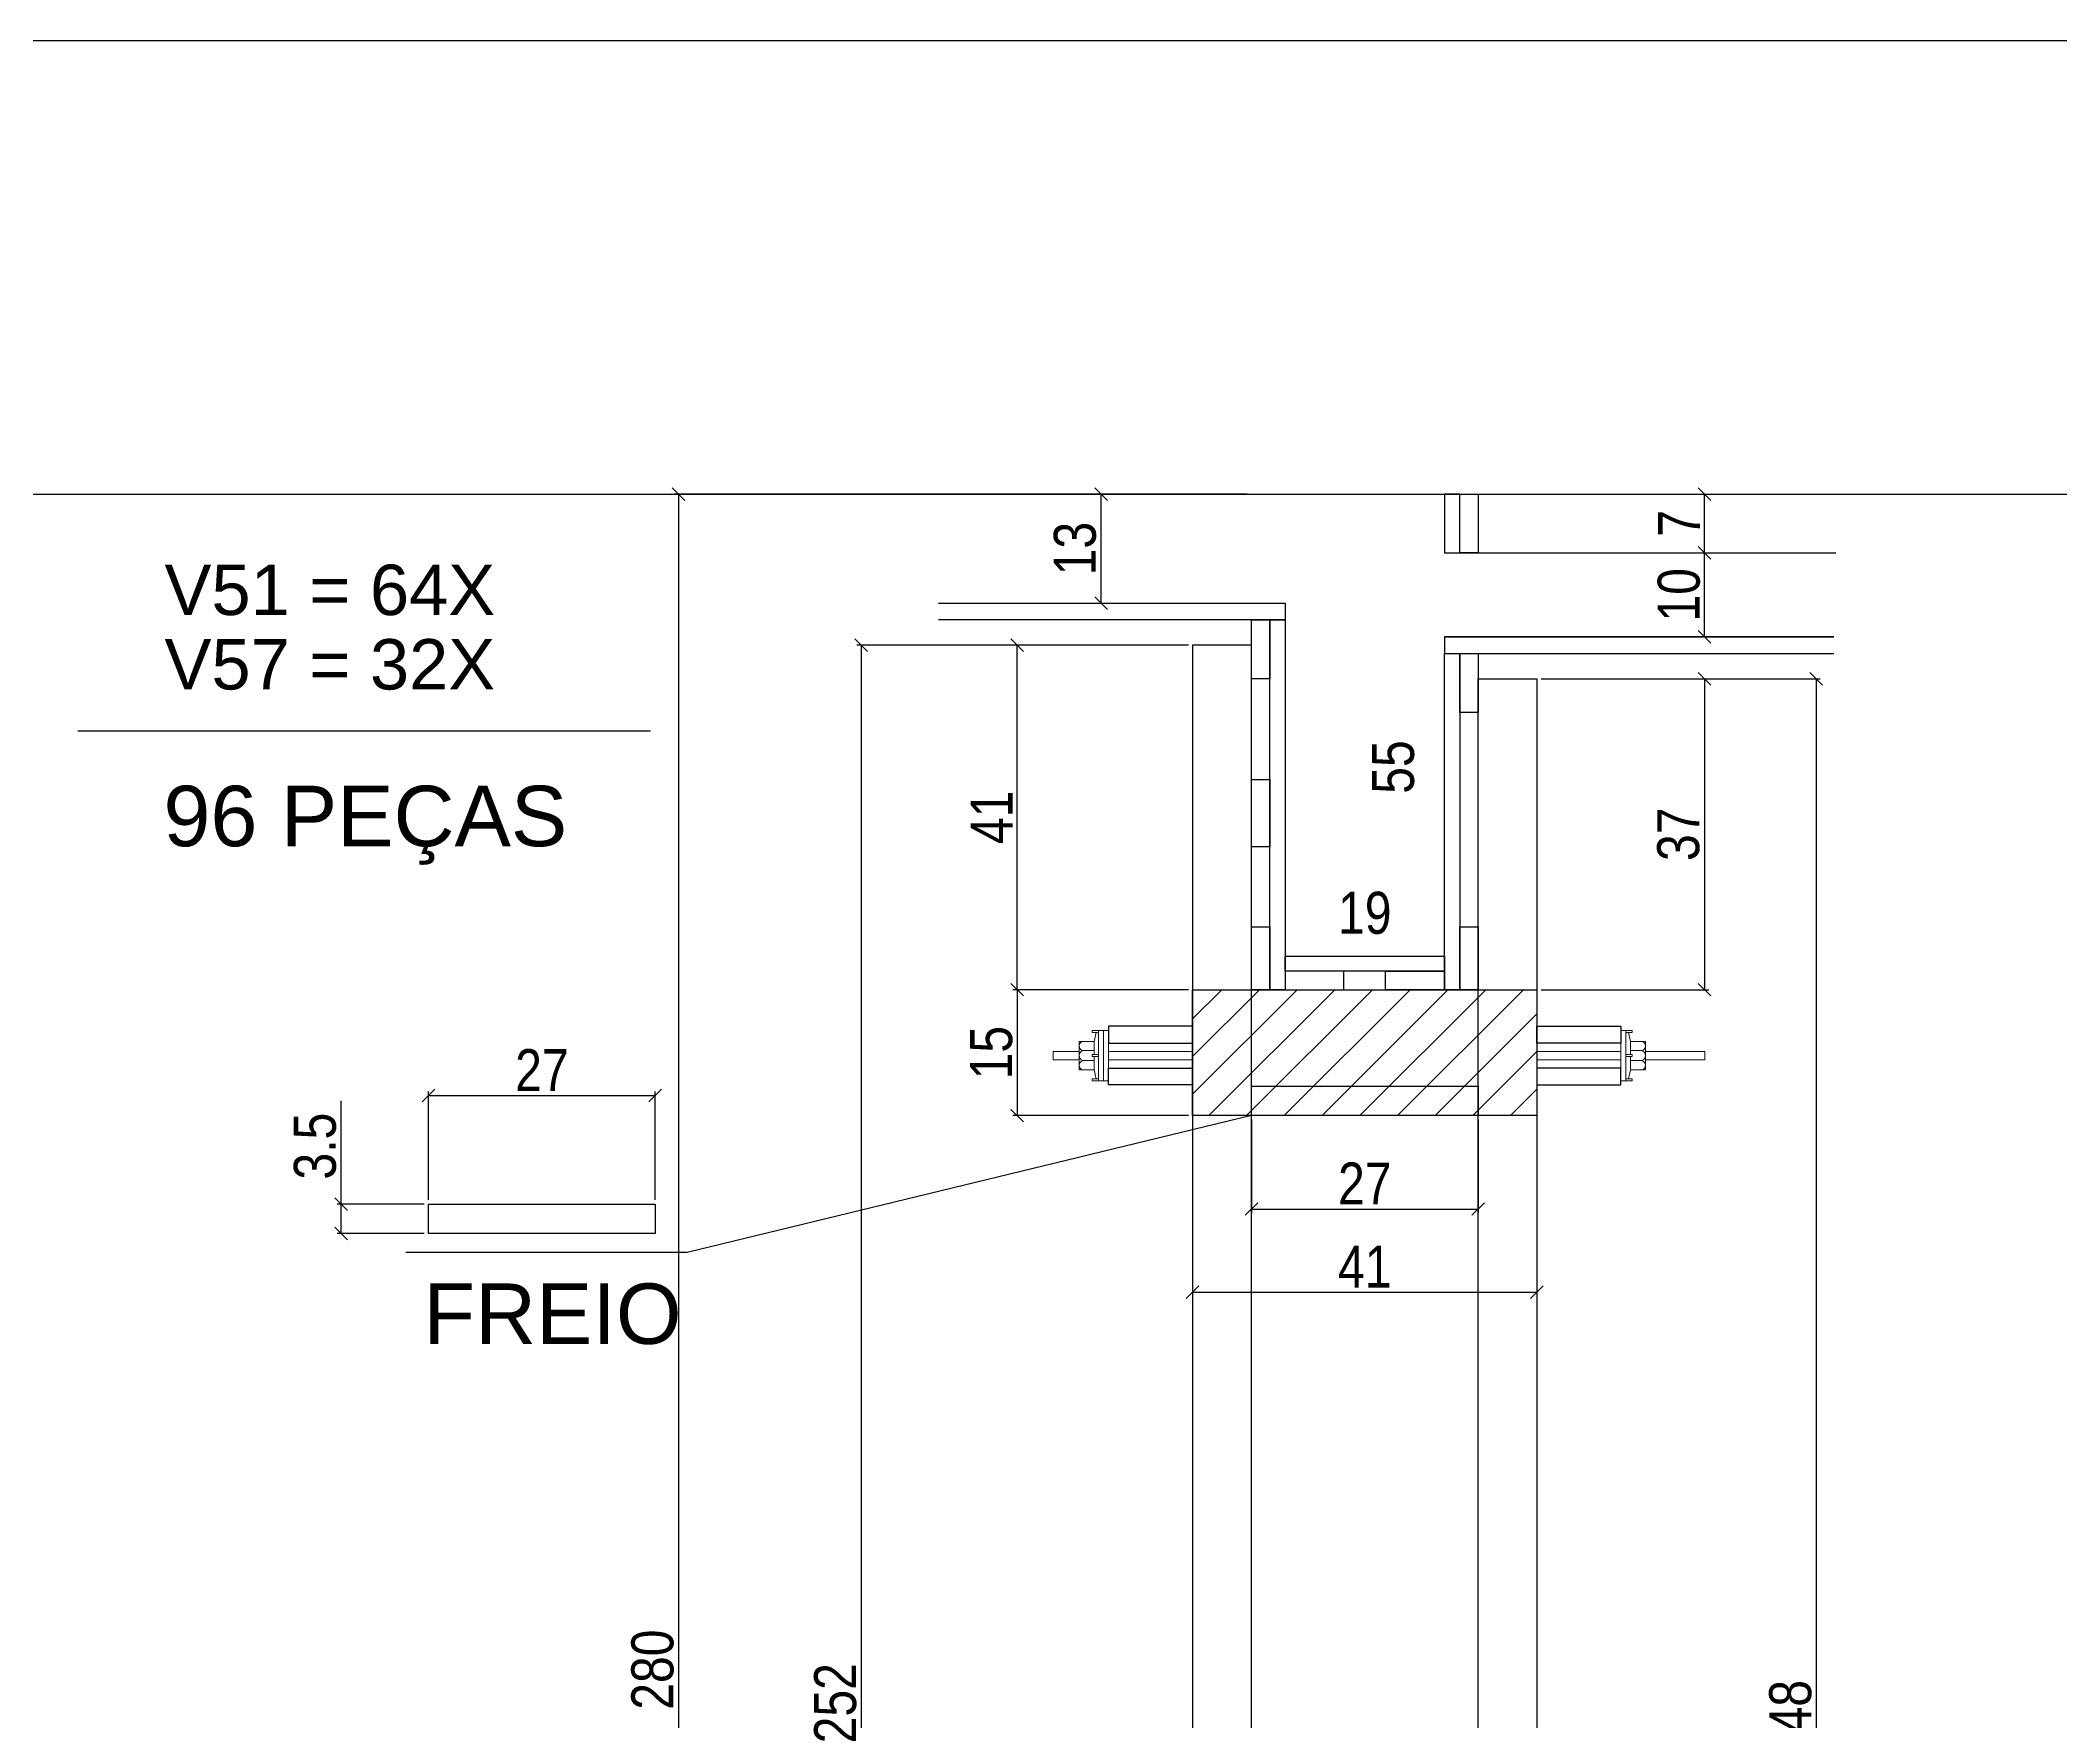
# Model space of a CAD drawing. Header units: millimetres. Extents: x 3247 to 10920, y 704 to 3817.
# Drawn here: x 4254.6 to 4735.5, y 3417.1 to 3817.3 of the extents above; entities that cross this region are included whole.
import ezdxf

# ---------------------------------------------------------------- set-up
doc = ezdxf.new("R2010")
doc.units = ezdxf.units.MM
for name, color, linetype in [('1', 1, 'Continuous'), ('COTA', 241, 'Continuous'), ('GARFOS OK', 3, 'Continuous'), ('Painéis', 200, 'Continuous'), ('Resinado', 41, 'Continuous'), ('SARR_3.5x7', 81, 'Continuous'), ('SARR_7x7', 40, 'Continuous'), ('TIRAS REESCORAMENTO', 252, 'Continuous'), ('VIGAS', 3, 'Continuous')]:
    doc.layers.add(name, color=color, linetype=linetype)
doc.layers.add('BARRA_ANCORAGEM', color=1, linetype='Continuous', lineweight=15)
doc.styles.add('COTA TECNICA 2X', font='techl___.ttf', dxfattribs={"height": 10})
doc.styles.add('R80-50', font='arial.ttf', dxfattribs={"height": 10})
doc.dimstyles.new('SECAO', dxfattribs={"dimscale": 0.333333, "dimtxt": 5, "dimasz": 9, "dimexe": 3, "dimexo": 3, "dimgap": 3, "dimtad": 1, "dimdec": 1, "dimlfac": 0.5, "dimzin": 12, "dimdsep": 46, "dimtxsty": 'COTA TECNICA 2X', "dimblk1": 'OBLIQUE', "dimblk2": 'OBLIQUE', "dimsah": 1, "dimcen": 0.9, "dimclrd": 4, "dimclre": 4, "dimclrt": 240, "dimadec": 1, "dimazin": 3, "dimtfac": 1, "dimtdec": 1, "dimtmove": 0, "dimatfit": 3, "dimfxl": 1, "dimtolj": 1, "dimtzin": 12, "dimarcsym": 0})

# ---------------------------------------------------------------- blocks, each defined once
blk = doc.blocks.new('_Oblique')
at = {"layer": '1', "color": 0, "lineweight": -2}
blk.add_line((-0.5, -0.5), (0.5, 0.5), dxfattribs=at)
blk = doc.blocks.new('*D75')
at = {"layer": 'COTA', "color": 4, "lineweight": -2, "transparency": 16777216}
for p, q in [((4528.04, 3673.22), (4449.08, 3673.22)), ((4450.08, 3673.22), (4450.08, 3169.22)), ((4528.04, 3169.22), (4449.08, 3169.22))]:
    blk.add_line(p, q, dxfattribs=at)
at = {"layer": 'Defpoints', "color": 0, "transparency": 16777216}
for p in [(4529.04, 3673.22), (4450.08, 3169.22), (4529.04, 3169.22)]:
    blk.add_point(p, dxfattribs=at)
at = {"layer": 'COTA', "color": 4, "lineweight": -2, "transparency": 16777216, "xscale": 3, "yscale": 3, "zscale": 3}
for p, rotation in [((4450.08, 3673.22), 90), ((4450.08, 3169.22), 270)]:
    blk.add_blockref('_Oblique', p, dxfattribs=dict(at, rotation=rotation))
at = {"layer": 'COTA', "color": 240, "transparency": 16777216, "insert": (4443.97, 3421.22), "char_height": 10, "attachment_point": 5, "rotation": 90, "style": 'COTA TECNICA 2X'}
blk.add_mtext('\\A1;252', dxfattribs=at)
blk = doc.blocks.new('*D81')
at = {"layer": 'COTA', "color": 4, "lineweight": -2, "transparency": 16777216}
for p, q in [((4528.04, 3673.22), (4486.24, 3673.22)), ((4487.24, 3591.17), (4487.24, 3673.22)), ((4528.04, 3591.17), (4486.24, 3591.17))]:
    blk.add_line(p, q, dxfattribs=at)
at = {"layer": 'Defpoints', "color": 0, "transparency": 16777216}
for p in [(4487.24, 3673.22), (4529.04, 3673.22), (4529.04, 3591.17)]:
    blk.add_point(p, dxfattribs=at)
at = {"layer": 'COTA', "color": 4, "lineweight": -2, "transparency": 16777216, "xscale": 3, "yscale": 3, "zscale": 3}
for p, rotation in [((4487.24, 3673.22), 90), ((4487.24, 3591.17), 270)]:
    blk.add_blockref('_Oblique', p, dxfattribs=dict(at, rotation=rotation))
at = {"layer": 'COTA', "color": 240, "transparency": 16777216, "insert": (4481.17, 3632.2), "char_height": 10, "attachment_point": 5, "rotation": 90, "style": 'COTA TECNICA 2X'}
blk.add_mtext('\\A1;41', dxfattribs=at)
blk = doc.blocks.new('*D82')
at = {"layer": 'COTA', "color": 4, "lineweight": -2, "transparency": 16777216}
for p, q in [((4612.04, 3665.2), (4651.97, 3665.2)), ((4650.97, 3665.2), (4650.97, 3591.17)), ((4612.04, 3591.17), (4651.97, 3591.17))]:
    blk.add_line(p, q, dxfattribs=at)
at = {"layer": 'Defpoints', "color": 0, "transparency": 16777216}
for p in [(4611.04, 3665.2), (4611.04, 3591.17), (4650.97, 3591.17)]:
    blk.add_point(p, dxfattribs=at)
at = {"layer": 'COTA', "color": 4, "lineweight": -2, "transparency": 16777216, "xscale": 3, "yscale": 3, "zscale": 3}
for p, rotation in [((4650.97, 3665.2), 90), ((4650.97, 3591.17), 270)]:
    blk.add_blockref('_Oblique', p, dxfattribs=dict(at, rotation=rotation))
at = {"layer": 'COTA', "color": 240, "transparency": 16777216, "insert": (4644.75, 3628.19), "char_height": 10, "attachment_point": 5, "rotation": 90, "style": 'COTA TECNICA 2X'}
blk.add_mtext('\\A1;37', dxfattribs=at)
blk = doc.blocks.new('*D83')
at = {"layer": 'COTA', "color": 4, "lineweight": -2, "transparency": 16777216}
for p, q in [((4542.04, 3709.22), (4405.58, 3709.22)), ((4406.58, 3709.22), (4406.58, 3149.22)), ((4528.04, 3149.22), (4405.58, 3149.22))]:
    blk.add_line(p, q, dxfattribs=at)
at = {"layer": 'Defpoints', "color": 0, "transparency": 16777216}
for p in [(4543.04, 3709.22), (4406.58, 3149.22), (4529.04, 3149.22)]:
    blk.add_point(p, dxfattribs=at)
at = {"layer": 'COTA', "color": 4, "lineweight": -2, "transparency": 16777216, "xscale": 3, "yscale": 3, "zscale": 3}
for p, rotation in [((4406.58, 3709.22), 90), ((4406.58, 3149.22), 270)]:
    blk.add_blockref('_Oblique', p, dxfattribs=dict(at, rotation=rotation))
at = {"layer": 'COTA', "color": 240, "transparency": 16777216, "insert": (4400.45, 3429.22), "char_height": 10, "attachment_point": 5, "rotation": 90, "style": 'COTA TECNICA 2X'}
blk.add_mtext('\\A1;280', dxfattribs=at)
blk = doc.blocks.new('*D85')
at = {"layer": 'Defpoints', "color": 0, "transparency": 16777216}
for p in [(4576.08, 3709.22), (4582.93, 3709.22), (4576.08, 3599.17)]:
    blk.add_point(p, dxfattribs=at)
at = {"layer": 'COTA', "color": 240, "transparency": 16777216, "insert": (4576.82, 3644.2), "char_height": 10, "attachment_point": 5, "rotation": 90, "style": 'COTA TECNICA 2X'}
blk.add_mtext('\\A1;55', dxfattribs=at)
blk = doc.blocks.new('*D86')
at = {"layer": 'Defpoints', "color": 0, "transparency": 16777216}
for p in [(4551.04, 3603.33), (4589.04, 3603.33), (4589.04, 3603.33)]:
    blk.add_point(p, dxfattribs=at)
at = {"layer": 'COTA', "color": 240, "transparency": 16777216, "insert": (4570.04, 3609.42), "char_height": 10, "attachment_point": 5, "style": 'COTA TECNICA 2X'}
blk.add_mtext('\\A1;19', dxfattribs=at)
blk = doc.blocks.new('*D88')
at = {"layer": 'COTA', "color": 4, "lineweight": -2, "transparency": 16777216}
for p, q in [((4638.64, 3695.22), (4651.97, 3695.22)), ((4650.97, 3675.22), (4650.97, 3695.22)), ((4638.64, 3675.22), (4651.97, 3675.22))]:
    blk.add_line(p, q, dxfattribs=at)
at = {"layer": 'Defpoints', "color": 0, "transparency": 16777216}
for p in [(4637.64, 3695.22), (4650.97, 3695.22), (4637.64, 3675.22)]:
    blk.add_point(p, dxfattribs=at)
at = {"layer": 'COTA', "color": 4, "lineweight": -2, "transparency": 16777216, "xscale": 3, "yscale": 3, "zscale": 3}
for p, rotation in [((4650.97, 3695.22), 90), ((4650.97, 3675.22), 270)]:
    blk.add_blockref('_Oblique', p, dxfattribs=dict(at, rotation=rotation))
at = {"layer": 'COTA', "color": 240, "transparency": 16777216, "insert": (4644.87, 3685.22), "char_height": 10, "attachment_point": 5, "rotation": 90, "style": 'COTA TECNICA 2X'}
blk.add_mtext('\\A1;10', dxfattribs=at)
blk = doc.blocks.new('*D89')
at = {"layer": 'COTA', "color": 4, "lineweight": -2, "transparency": 16777216}
for p, q in [((4613.04, 3665.2), (4678.51, 3665.2)), ((4677.51, 3665.2), (4677.51, 3169.22)), ((4613.04, 3169.22), (4678.51, 3169.22))]:
    blk.add_line(p, q, dxfattribs=at)
at = {"layer": 'Defpoints', "color": 0, "transparency": 16777216}
for p in [(4612.04, 3665.2), (4612.04, 3169.22), (4677.51, 3169.22)]:
    blk.add_point(p, dxfattribs=at)
at = {"layer": 'COTA', "color": 4, "lineweight": -2, "transparency": 16777216, "xscale": 3, "yscale": 3, "zscale": 3}
for p, rotation in [((4677.51, 3665.2), 90), ((4677.51, 3169.22), 270)]:
    blk.add_blockref('_Oblique', p, dxfattribs=dict(at, rotation=rotation))
at = {"layer": 'COTA', "color": 240, "transparency": 16777216, "insert": (4671.42, 3417.21), "char_height": 10, "attachment_point": 5, "rotation": 90, "style": 'COTA TECNICA 2X'}
blk.add_mtext('\\A1;248', dxfattribs=at)
blk = doc.blocks.new('*D8')
at = {"layer": 'COTA', "color": 4, "lineweight": -2, "transparency": 16777216}
for p, q in [((4507.27, 3683.22), (4507.27, 3709.22)), ((4508.27, 3709.22), (4508.27, 3709.22)), ((4508.27, 3683.22), (4508.27, 3683.22))]:
    blk.add_line(p, q, dxfattribs=at)
at = {"layer": 'Defpoints', "color": 0, "transparency": 16777216}
for p in [(4507.27, 3709.22), (4507.27, 3709.22), (4507.27, 3683.22)]:
    blk.add_point(p, dxfattribs=at)
at = {"layer": 'COTA', "color": 4, "lineweight": -2, "transparency": 16777216, "xscale": 3, "yscale": 3, "zscale": 3}
for p, rotation in [((4507.27, 3709.22), 90), ((4507.27, 3683.22), 270)]:
    blk.add_blockref('_Oblique', p, dxfattribs=dict(at, rotation=rotation))
at = {"layer": 'COTA', "color": 240, "transparency": 16777216, "insert": (4501.05, 3696.22), "char_height": 10, "attachment_point": 5, "rotation": 90, "style": 'COTA TECNICA 2X'}
blk.add_mtext('\\A1;13', dxfattribs=at)
blk = doc.blocks.new('A$C51C4441F')
at = {"layer": 'BARRA_ANCORAGEM'}
for p, q in [((-2.25, 3.4), (-1.79, 5.5)), ((-2.25, 3.4), (-5.81, 3.39)), ((-5.81, 3.39), (-5.81, -3.39)), ((-2.25, 1.2), (-5.02, 1.2)), ((-2.25, 3.4), (-2.25, 3.4)), ((-2.25, 3.4), (-2.25, 0.25)), ((-2.25, -3.4), (-5.81, -3.39)), ((-2.25, -1.2), (-5.02, -1.2)), ((-2.25, -0.25), (-2.25, -3.4)), ((-2.25, -3.4), (-1.79, -5.5))]:
    blk.add_line(p, q, dxfattribs=at)
for points in [[(-2.7, 6), (-1.2, 6), (-1.2, 5.5), (-2.7, 5.5)], [(-1.2, -6), (0, -6), (0, 6), (-1.2, 6)], [(-2.7, 0.25), (-1.2, 0.25), (-1.2, -0.25), (-2.7, -0.25)], [(-2.7, -6), (-1.2, -6), (-1.2, -5.5), (-2.7, -5.5)]]:
    blk.add_lwpolyline(points, close=True, dxfattribs=at)
for centre, radius, start, end in [((-4.66, 2.3), 1.15, 107.7845, 252.2718), ((-4.52, 0), 1.3, 112.648, 247.4083), ((-4.66, -2.3), 1.15, 107.7845, 252.2718)]:
    blk.add_arc(centre, radius, start, end, dxfattribs=at)
blk = doc.blocks.new('*D122')
at = {"layer": 'COTA', "color": 4, "lineweight": -2, "transparency": 16777216}
for p, q in [((4326.29, 3540.1), (4326.29, 3564.71)), ((4346.07, 3540.1), (4325.29, 3540.1)), ((4326.29, 3533.1), (4326.29, 3540.1)), ((4346.07, 3533.1), (4325.29, 3533.1))]:
    blk.add_line(p, q, dxfattribs=at)
at = {"layer": 'Defpoints', "color": 0, "transparency": 16777216}
for p in [(4326.29, 3540.1), (4347.07, 3540.1), (4347.07, 3533.1)]:
    blk.add_point(p, dxfattribs=at)
at = {"layer": 'COTA', "color": 4, "lineweight": -2, "transparency": 16777216, "xscale": 3, "yscale": 3, "zscale": 3}
for p, rotation in [((4326.29, 3540.1), 90), ((4326.29, 3533.1), 270)]:
    blk.add_blockref('_Oblique', p, dxfattribs=dict(at, rotation=rotation))
at = {"layer": 'COTA', "color": 240, "transparency": 16777216, "insert": (4320.07, 3553.91), "char_height": 10, "attachment_point": 5, "rotation": 90, "style": 'COTA TECNICA 2X'}
blk.add_mtext('\\A1;3.5', dxfattribs=at)
blk = doc.blocks.new('*D426')
at = {"layer": 'COTA', "color": 4, "lineweight": -2, "transparency": 16777216}
for p, q in [((4347.07, 3541.1), (4347.07, 3566.94)), ((4347.07, 3565.94), (4401.07, 3565.94)), ((4401.07, 3541.1), (4401.07, 3566.94))]:
    blk.add_line(p, q, dxfattribs=at)
at = {"layer": 'Defpoints', "color": 0, "transparency": 16777216}
for p in [(4401.07, 3565.94), (4347.07, 3540.1), (4401.07, 3540.1)]:
    blk.add_point(p, dxfattribs=at)
at = {"layer": 'COTA', "color": 4, "lineweight": -2, "transparency": 16777216, "xscale": 3, "yscale": 3, "zscale": 3, "rotation": 180}
blk.add_blockref('_Oblique', (4347.07, 3565.94), dxfattribs=at)
at = {"layer": 'COTA', "color": 4, "lineweight": -2, "transparency": 16777216, "xscale": 3, "yscale": 3, "zscale": 3}
blk.add_blockref('_Oblique', (4401.07, 3565.94), dxfattribs=at)
at = {"layer": 'COTA', "color": 240, "transparency": 16777216, "insert": (4374.07, 3572.01), "char_height": 10, "attachment_point": 5, "style": 'COTA TECNICA 2X'}
blk.add_mtext('\\A1;27', dxfattribs=at)
blk = doc.blocks.new('*D433')
at = {"layer": 'COTA', "color": 4, "lineweight": -2, "transparency": 16777216}
for p, q in [((4528.04, 3591.17), (4486.24, 3591.17)), ((4487.24, 3591.17), (4487.24, 3561.17)), ((4528.04, 3561.17), (4486.24, 3561.17))]:
    blk.add_line(p, q, dxfattribs=at)
at = {"layer": 'Defpoints', "color": 0, "transparency": 16777216}
for p in [(4529.04, 3591.17), (4487.24, 3561.17), (4529.04, 3561.17)]:
    blk.add_point(p, dxfattribs=at)
at = {"layer": 'COTA', "color": 4, "lineweight": -2, "transparency": 16777216, "xscale": 3, "yscale": 3, "zscale": 3}
for p, rotation in [((4487.24, 3591.17), 90), ((4487.24, 3561.17), 270)]:
    blk.add_blockref('_Oblique', p, dxfattribs=dict(at, rotation=rotation))
at = {"layer": 'COTA', "color": 240, "transparency": 16777216, "insert": (4481.13, 3576.17), "char_height": 10, "attachment_point": 5, "rotation": 90, "style": 'COTA TECNICA 2X'}
blk.add_mtext('\\A1;15', dxfattribs=at)
blk = doc.blocks.new('*D434')
at = {"layer": 'COTA', "color": 4, "lineweight": -2, "transparency": 16777216}
for p, q in [((4543.04, 3560.17), (4543.04, 3537.93)), ((4597.04, 3560.17), (4597.04, 3537.93)), ((4543.04, 3538.93), (4597.04, 3538.93))]:
    blk.add_line(p, q, dxfattribs=at)
at = {"layer": 'Defpoints', "color": 0, "transparency": 16777216}
for p in [(4543.04, 3561.17), (4597.04, 3561.17), (4597.04, 3538.93)]:
    blk.add_point(p, dxfattribs=at)
at = {"layer": 'COTA', "color": 4, "lineweight": -2, "transparency": 16777216, "xscale": 3, "yscale": 3, "zscale": 3, "rotation": 180}
blk.add_blockref('_Oblique', (4543.04, 3538.93), dxfattribs=at)
at = {"layer": 'COTA', "color": 4, "lineweight": -2, "transparency": 16777216, "xscale": 3, "yscale": 3, "zscale": 3}
blk.add_blockref('_Oblique', (4597.04, 3538.93), dxfattribs=at)
at = {"layer": 'COTA', "color": 240, "transparency": 16777216, "insert": (4570.04, 3545.01), "char_height": 10, "attachment_point": 5, "style": 'COTA TECNICA 2X'}
blk.add_mtext('\\A1;27', dxfattribs=at)
blk = doc.blocks.new('*D435')
at = {"layer": 'COTA', "color": 4, "lineweight": -2, "transparency": 16777216}
for p, q in [((4529.04, 3560.17), (4529.04, 3518.14)), ((4611.04, 3560.17), (4611.04, 3518.14)), ((4529.04, 3519.14), (4611.04, 3519.14))]:
    blk.add_line(p, q, dxfattribs=at)
at = {"layer": 'Defpoints', "color": 0, "transparency": 16777216}
for p in [(4529.04, 3561.17), (4611.04, 3561.17), (4611.04, 3519.14)]:
    blk.add_point(p, dxfattribs=at)
at = {"layer": 'COTA', "color": 4, "lineweight": -2, "transparency": 16777216, "xscale": 3, "yscale": 3, "zscale": 3, "rotation": 180}
blk.add_blockref('_Oblique', (4529.04, 3519.14), dxfattribs=at)
at = {"layer": 'COTA', "color": 4, "lineweight": -2, "transparency": 16777216, "xscale": 3, "yscale": 3, "zscale": 3}
blk.add_blockref('_Oblique', (4611.04, 3519.14), dxfattribs=at)
at = {"layer": 'COTA', "color": 240, "transparency": 16777216, "insert": (4570.04, 3525.21), "char_height": 10, "attachment_point": 5, "style": 'COTA TECNICA 2X'}
blk.add_mtext('\\A1;41', dxfattribs=at)
blk = doc.blocks.new('*D499')
at = {"layer": 'COTA', "color": 4, "lineweight": -2, "transparency": 16777216}
for p, q in [((4598.04, 3709.22), (4651.97, 3709.22)), ((4650.97, 3695.22), (4650.97, 3709.22))]:
    blk.add_line(p, q, dxfattribs=at)
at = {"layer": 'Defpoints', "color": 0, "transparency": 16777216}
for p in [(4597.04, 3709.22), (4650.97, 3709.22), (4650.97, 3695.22)]:
    blk.add_point(p, dxfattribs=at)
at = {"layer": 'COTA', "color": 4, "lineweight": -2, "transparency": 16777216, "xscale": 3, "yscale": 3, "zscale": 3}
for p, rotation in [((4650.97, 3709.22), 90), ((4650.97, 3695.22), 270)]:
    blk.add_blockref('_Oblique', p, dxfattribs=dict(at, rotation=rotation))
at = {"layer": 'COTA', "color": 240, "transparency": 16777216, "insert": (4644.9, 3702.22), "char_height": 10, "attachment_point": 5, "rotation": 90, "style": 'COTA TECNICA 2X'}
blk.add_mtext('\\A1;7', dxfattribs=at)

msp = doc.modelspace()

# ---------------------------------------------------------------- hatches: boundary and pattern name
at = {"layer": 'COTA'}
h = msp.add_hatch(dxfattribs=at)
h.set_pattern_fill('ANSI31', color=256, scale=2, style=0)
h.set_pattern_definition([(45, (-20085.9114, -209705.893), (-4.49012806, 4.49012806), [])])
h.paths.add_polyline_path([(4611.04, 3561.17), (4611.04, 3591.17), (4529.04, 3591.17), (4529.04, 3561.17)])

# ---------------------------------------------------------------- linework, layer by layer
at = {"layer": 'BARRA_ANCORAGEM'}
for points in [[(4507.84, 3581.47), (4509.04, 3581.47), (4509.04, 3569.47), (4507.84, 3569.47)], [(4632.24, 3581.47), (4631.04, 3581.47), (4631.04, 3569.47), (4632.24, 3569.47)], [(4495.84, 3574.47), (4502.02, 3574.47), (4502.02, 3576.47), (4495.84, 3576.47)], [(4509.04, 3574.47), (4529.04, 3574.47), (4529.04, 3576.47), (4509.04, 3576.47)], [(4631.04, 3574.47), (4611.04, 3574.47), (4611.04, 3576.47), (4631.04, 3576.47)], [(4636.85, 3574.47), (4651.04, 3574.47), (4651.04, 3576.47), (4636.85, 3576.47)]]:
    msp.add_lwpolyline(points, close=True, dxfattribs=at)
at = {"layer": 'COTA', "color": 1}
msp.add_line((3246.75, 3709.22), (6743.22, 3709.22), dxfattribs=at)
at = {"layer": 'GARFOS OK', "color": 3}
for p, q in [((4543.04, 3561.17), (4408.68, 3528.57)), ((4408.68, 3528.57), (4341.66, 3528.57))]:
    msp.add_line(p, q, dxfattribs=at)
at = {"layer": 'Painéis'}
msp.add_lwpolyline([(4611.04, 3561.17), (4529.04, 3561.17), (4529.04, 3591.17), (4611.04, 3591.17)], close=True, dxfattribs=at)
at = {"layer": 'Resinado'}
msp.add_line((4589.04, 3675.22), (4681.7, 3675.22), dxfattribs=at)
at = {"layer": 'SARR_3.5x7', "linetype": 'Continuous'}
msp.add_lwpolyline([(4347.07, 3540.1), (4401.07, 3540.1), (4401.07, 3533.1), (4347.07, 3533.1)], close=True, dxfattribs=at)
at = {"layer": 'SARR_7x7', "linetype": 'Continuous'}
for points in [[(4529.04, 3169.22), (4543.04, 3169.22), (4543.04, 3673.22), (4529.04, 3673.22)], [(4611.04, 3169.22), (4597.04, 3169.22), (4597.04, 3665.2), (4611.04, 3665.2)], [(4543.04, 3568.17), (4597.04, 3568.17), (4597.04, 3561.17), (4543.04, 3561.17)]]:
    msp.add_lwpolyline(points, close=True, dxfattribs=at)
at = {"layer": 'TIRAS REESCORAMENTO', "linetype": 'ByBlock'}
for p, q in [((4468.56, 3709.22), (4597.04, 3709.22)), ((4589.04, 3695.22), (4682.18, 3695.22)), ((4589.04, 3671.22), (4681.7, 3671.22))]:
    msp.add_line(p, q, dxfattribs=at)
for points in [[(4589.04, 3695.22), (4592.64, 3695.22), (4592.64, 3709.22), (4589.04, 3709.22)], [(4592.64, 3709.22), (4597.04, 3709.22), (4597.04, 3695.22), (4592.64, 3695.22)], [(4543.04, 3679.22), (4547.44, 3679.22), (4547.44, 3665.22), (4543.04, 3665.22)], [(4592.64, 3671.22), (4597.04, 3671.22), (4597.04, 3657.22), (4592.64, 3657.22)], [(4543.04, 3641.2), (4547.44, 3641.2), (4547.44, 3625.2), (4543.04, 3625.2)], [(4543.04, 3606.17), (4547.44, 3606.17), (4547.44, 3591.17), (4543.04, 3591.17)], [(4592.64, 3606.17), (4597.04, 3606.17), (4597.04, 3591.17), (4592.64, 3591.17)], [(4589.04, 3595.57), (4551.04, 3595.57), (4551.04, 3599.17), (4589.04, 3599.17)], [(4565.04, 3591.17), (4565.04, 3595.57), (4551.04, 3595.57), (4551.04, 3591.17)], [(4575, 3591.17), (4575, 3595.57), (4589.04, 3595.57), (4589.04, 3591.17)], [(4509.04, 3578.47), (4529.04, 3578.47), (4529.04, 3582.47), (4509.04, 3582.47)], [(4631.04, 3578.47), (4611.04, 3578.47), (4611.04, 3582.47), (4631.04, 3582.47)], [(4509.04, 3572.47), (4529.04, 3572.47), (4529.04, 3568.47), (4509.04, 3568.47)], [(4631.04, 3572.47), (4611.04, 3572.47), (4611.04, 3568.47), (4631.04, 3568.47)]]:
    msp.add_lwpolyline(points, close=True, dxfattribs=at)
for points in [[(4468.56, 3683.22), (4551.04, 3683.22), (4551.04, 3679.22), (4468.56, 3679.22)], [(4551.04, 3591.17), (4547.44, 3591.17), (4547.44, 3679.22), (4551.04, 3679.22), (4551.04, 3591.17)], [(4681.7, 3675.22), (4589.04, 3675.22), (4589.04, 3671.22), (4681.7, 3671.22)], [(4592.64, 3591.17), (4589.04, 3591.17), (4589.04, 3671.22), (4592.64, 3671.22), (4592.64, 3591.17)]]:
    msp.add_lwpolyline(points, dxfattribs=at)
at = {"layer": 'VIGAS', "color": 7}
msp.add_line((4263.54, 3652.8), (4399.92, 3652.8), dxfattribs=at)
at = {"layer": 'VIGAS'}
msp.add_lwpolyline([(4745.24, 3008.97), (4245.74, 3008.97), (4245.74, 3817.27), (4745.24, 3817.27)], close=True, dxfattribs=at)

# ---------------------------------------------------------------- block references
at = {"layer": 'BARRA_ANCORAGEM', "xscale": -1, "rotation": 180}
msp.add_blockref('A$C51C4441F', (4507.84, 3575.47), dxfattribs=at)
at = {"layer": 'BARRA_ANCORAGEM', "xscale": -1}
msp.add_blockref('A$C51C4441F', (4631.04, 3575.47), dxfattribs=at)

# ---------------------------------------------------------------- texts
at = {"layer": 'VIGAS', "color": 7, "style": 'R80-50'}
for s, p in [('V51 = 64X', (4284.2, 3680.4)), ('V57 = 32X', (4284.2, 3662.67))]:
    msp.add_text(s, height=12, dxfattribs=at).set_placement(p)
at = {"layer": 'VIGAS', "color": 7, "char_height": 14.4, "attachment_point": 1, "style": 'R80-50'}
for s, insert in [('96 PEÇAS', (4283.95, 3639.74)), ('FREIO', (4345.88, 3521.2))]:
    msp.add_mtext_dynamic_manual_height_columns(s, width=162.221, gutter_width=50, heights=[0], dxfattribs=dict(at, insert=insert))

# ---------------------------------------------------------------- dimensions: what is measured, and where the dimension line sits
at = {"layer": 'COTA', "color": 3}
for base, p1, p2, picture, middle in [((4406.58, 3149.22), (4543.04, 3709.22), (4529.04, 3149.22), '*D83', (4400.45, 3429.22)), ((4507.27, 3709.22), (4507.27, 3683.22), (4507.27, 3709.22), '*D8', (4501.05, 3696.22)), ((4650.97, 3709.22), (4650.97, 3695.22), (4597.04, 3709.22), '*D499', (4644.9, 3702.22)), ((4650.97, 3695.22), (4637.64, 3675.22), (4637.64, 3695.22), '*D88', (4644.87, 3685.22)), ((4450.08, 3169.22), (4529.04, 3673.22), (4529.04, 3169.22), '*D75', (4443.97, 3421.22)), ((4487.24, 3673.22), (4529.04, 3591.17), (4529.04, 3673.22), '*D81', (4481.17, 3632.2)), ((4650.97, 3591.17), (4611.04, 3665.2), (4611.04, 3591.17), '*D82', (4644.75, 3628.19)), ((4677.51, 3169.22), (4612.04, 3665.2), (4612.04, 3169.22), '*D89', (4671.42, 3417.21)), ((4487.24, 3561.17), (4529.04, 3591.17), (4529.04, 3561.17), '*D433', (4481.13, 3576.17)), ((4326.29, 3540.1), (4347.07, 3533.1), (4347.07, 3540.1), '*D122', (4320.07, 3553.91))]:
    dim = msp.add_linear_dim(base=base, p1=p1, p2=p2, angle=90, dimstyle='SECAO', dxfattribs=at)
    dim.commit()
    dim.dimension.update_dxf_attribs({"geometry": picture, "text_midpoint": middle})
dim = msp.add_linear_dim(base=(4582.93, 3709.22), p1=(4576.08, 3599.17), p2=(4576.08, 3709.22), angle=90, dimstyle='SECAO', override={"dimse1": 1, "dimse2": 1, "dimsd1": 1, "dimsd2": 1}, dxfattribs=at)
dim.commit()
dim.dimension.update_dxf_attribs({"geometry": '*D85', "text_midpoint": (4582.93, 3644.2), "dimtype": 160})
dim = msp.add_linear_dim(base=(4589.04, 3603.33), p1=(4551.04, 3603.33), p2=(4589.04, 3603.33), dimstyle='SECAO', override={"dimse1": 1, "dimse2": 1, "dimsd1": 1, "dimsd2": 1}, dxfattribs=at)
dim.commit()
dim.dimension.update_dxf_attribs({"geometry": '*D86', "text_midpoint": (4570.04, 3609.42)})
for base, p1, p2, picture, middle in [((4401.07, 3565.94), (4347.07, 3540.1), (4401.07, 3540.1), '*D426', (4374.07, 3572.01)), ((4611.04, 3519.14), (4529.04, 3561.17), (4611.04, 3561.17), '*D435', (4570.04, 3525.21)), ((4597.04, 3538.93), (4543.04, 3561.17), (4597.04, 3561.17), '*D434', (4570.04, 3545.01))]:
    dim = msp.add_linear_dim(base=base, p1=p1, p2=p2, dimstyle='SECAO', dxfattribs=at)
    dim.commit()
    dim.dimension.update_dxf_attribs({"geometry": picture, "text_midpoint": middle})

doc.saveas('drawing.dxf')
